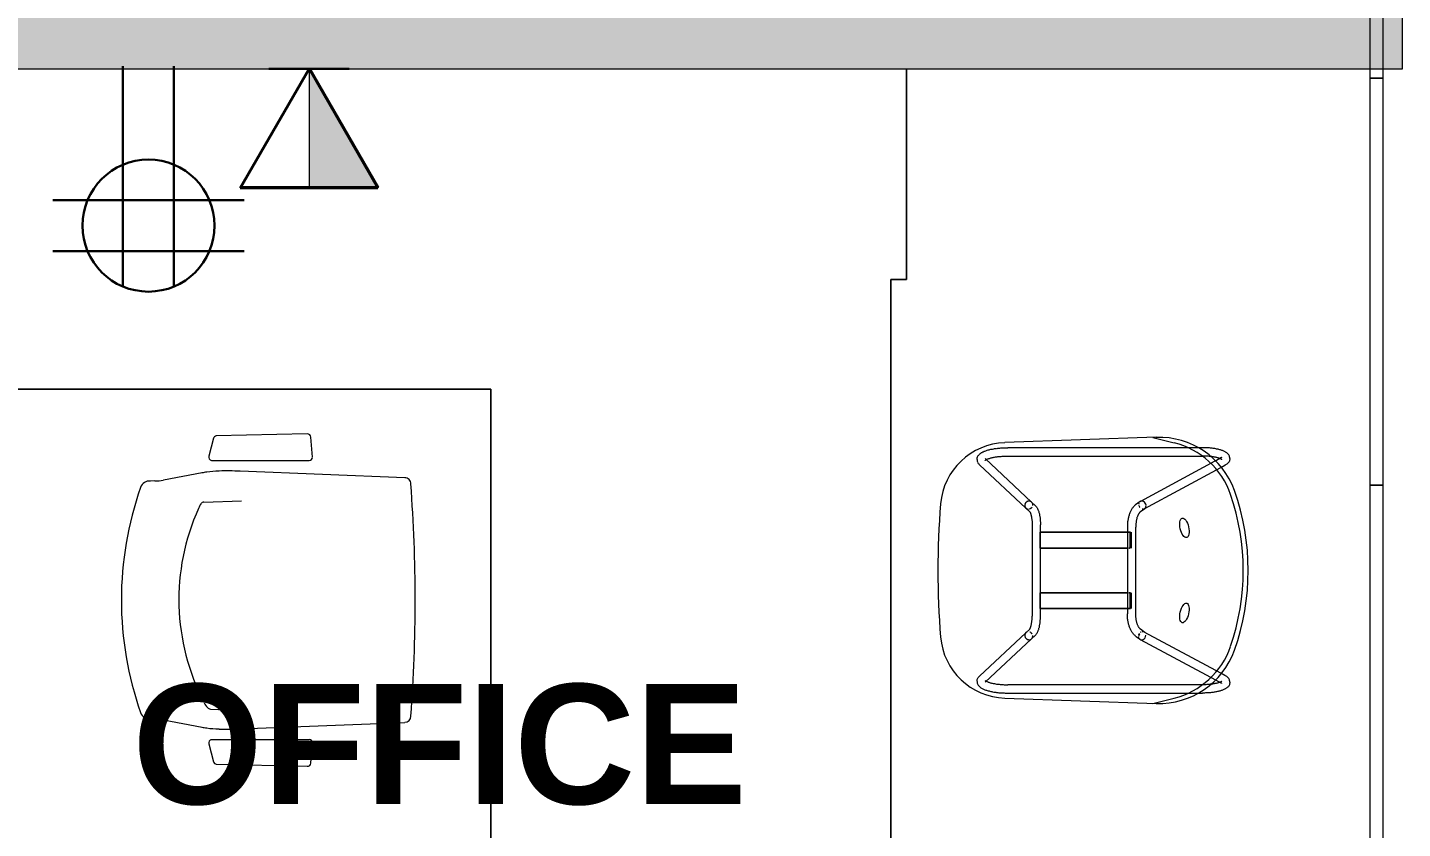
# Model space of a CAD drawing. Header units: inches. Extents: x -326 to 986, y -79 to 1436.
# Drawn here: x -186.5 to -83.4, y 766.7 to 826.8 of the extents above; entities that cross this region are included whole.
import ezdxf

# ---------------------------------------------------------------- set-up
doc = ezdxf.new("R2010")
doc.units = ezdxf.units.IN
doc.header["$MEASUREMENT"] = 0
for name, color, linetype, lineweight in [('A-ANNO-NOTE', 131, 'Continuous', 13), ('A-AREA-IDEN', 2, 'Continuous', 9), ('A-GLAZ-CURT', 52, 'Continuous', 9), ('A-WALL', 113, 'Continuous', 13), ('A-WALL-PATT', 111, 'Continuous', 13), ('I-FURN', 30, 'Continuous', 9)]:
    doc.layers.add(name, color=color, linetype=linetype, lineweight=lineweight)
doc.styles.add('Swis721 Lt BT_B', font='', dxfattribs={"height": 9})
doc.styles.get('Swis721 Lt BT_B').set_extended_font_data('Swis721 Lt BT', bold=True)

# ---------------------------------------------------------------- blocks, each defined once
blk = doc.blocks.new('System Panel - Glazed - Offset-8644230-Level XX  POWER _ SIGNAL NEW')
at = {"layer": 'A-GLAZ-CURT', "lineweight": 13}
for p, q in [((20.85, 1.75), (-20.85, 1.75)), ((-20.85, 1.75), (-20.85, 0.75)), ((20.85, 0.75), (20.85, 1.75)), ((-20.85, 0.75), (20.85, 0.75))]:
    blk.add_line(p, q, dxfattribs=at)
blk = doc.blocks.new('System Panel - Glazed - Offset-8642973-Level XX  POWER _ SIGNAL NEW')
at = {"layer": 'A-GLAZ-CURT', "lineweight": 13}
for p, q in [((15.25, 1.75), (-15.25, 1.75)), ((-15.25, 1.75), (-15.25, 0.75)), ((15.25, 0.75), (15.25, 1.75)), ((-15.25, 0.75), (15.25, 0.75))]:
    blk.add_line(p, q, dxfattribs=at)
blk = doc.blocks.new('System Panel - Glazed - Offset-8642974-Level XX  POWER _ SIGNAL NEW')
at = {"layer": 'A-GLAZ-CURT', "lineweight": 13}
for p, q in [((3.125, 1.75), (-3.125, 1.75)), ((-3.125, 1.75), (-3.125, 0.75)), ((3.125, 0.75), (3.125, 1.75)), ((-3.125, 0.75), (3.125, 0.75))]:
    blk.add_line(p, q, dxfattribs=at)
blk = doc.blocks.new('Furniture 3 - Furniture 2-8662316-Level XX  POWER _ SIGNAL NEW')
at = {"layer": 'I-FURN'}
for p, q in [((-120.54, 807.88), (-120.54, 823.67)), ((-120.54, 823.67), (-120.54, 807.88)), ((-121.72, 750.73), (-121.72, 807.88)), ((-121.72, 807.88), (-120.54, 807.88)), ((-120.54, 807.88), (-121.72, 807.88)), ((-121.72, 807.88), (-121.72, 750.73)), ((-223.72, 799.66), (-151.72, 799.66)), ((-151.72, 799.66), (-223.72, 799.66)), ((-151.72, 799.66), (-151.72, 750.73)), ((-151.72, 750.73), (-151.72, 799.66))]:
    blk.add_line(p, q, dxfattribs=at)
blk = doc.blocks.new('Haworth_Chair_Very-Perforated Conference - Arms-7919528-Level XX  POWER _ SIGNAL NEW')
at = {"layer": 'I-FURN'}
for p, q in [((-8.92, 9.82), (-8.93, 9.49)), ((8.93, 9.49), (8.92, 9.82)), ((-8.99, 8.85), (-9.54, 5.95)), ((9.54, 5.95), (8.99, 8.85)), ((-10.78, 5.45), (-12.13, 5.09)), ((-10.47, -2.08), (-10.47, 5.24)), ((-8.18, 5.32), (-8.28, 2.93)), ((7.35, 5.81), (7.45, 3)), ((10.47, 5.24), (10.47, -2.08)), ((12.13, 5.09), (10.78, 5.45)), ((-12.31, 4.88), (-12.46, -1.93)), ((12.46, -1.93), (12.31, 4.88)), ((-9.66, 3.1), (-9.17, -9.25)), ((9.17, -9.25), (9.66, 3.1)), ((-12.22, -2.2), (-10.7, -2.33)), ((10.7, -2.33), (12.22, -2.2))]:
    blk.add_line(p, q, dxfattribs=at)
for centre, radius, start, end in [((0, -13.38), 25.38, 70.5697, 109.4303), ((-8.2, 9.88), 0.726, 109.4303, 184.7942), ((8.2, 9.88), 0.726, 355.2058, 70.5697), ((-12.59, 9.53), 3.66, 349.3577, 359.4408), ((12.59, 9.53), 3.66, 180.5592, 190.6423), ((0.03, -8.86), 16.55, 65.5881, 117.6868), ((6.23, 4.53), 1.8, 56.5647, 69.3688), ((-10.72, 5.2), 0.251, 7.6853, 104.9851), ((-1.67, 4.48), 8, 171.9368, 178.604), ((-1.67, 4.48), 8, 169.3577, 171.9368), ((-7.9, 5.31), 0.279, 123.4733, 177.7139), ((-7.07, 4.46), 1.47, 115.5511, 132.4138), ((7.07, 5.79), 0.28, 3.4353, 56.5647), ((1.67, 4.48), 8, 8.0632, 10.6423), ((1.67, 4.48), 8, 1.396, 8.0632), ((10.72, 5.2), 0.251, 75.0149, 172.3147), ((-12.06, 4.84), 0.253, 104.9851, 170.6413), ((14.88, 4.07), 24.56, 178.604, 182.266), ((-14.88, 4.07), 24.56, 357.734, 1.396), ((12.06, 4.84), 0.253, 9.3587, 75.0149), ((-12.2, -1.95), 0.26, 176.7236, 265.2764), ((12.2, -1.95), 0.26, 274.7236, 3.2764), ((-10.72, -2.08), 0.254, 274.8786, 0.0165), ((10.72, -2.08), 0.254, 179.9835, 265.1214), ((-8.7, -9.25), 0.465, 180, 270), ((8.7, -9.25), 0.465, 269.8585, 0), ((0, 107.25), 117.28, 265.7439, 274.2561)]:
    blk.add_arc(centre, radius, start, end, dxfattribs=at)
blk = doc.blocks.new('HighTower_Eyes_Guest - HighTower_Eyes_Guest-V54-Level XX  POWER _ SIGNAL NEW')
at = {"layer": 'I-FURN'}
for p, q in [((-8.43, 8.96), (-8.2, 8.54)), ((-8.3, 9.03), (-8.3, 9.03)), ((-8.18, 8.49), (-5.18, 2.92)), ((-7.71, 8.96), (-7.88, 9.26)), ((-4.63, 3.21), (-7.71, 8.96)), ((7.71, 8.96), (4.62, 3.2)), ((5.17, 2.9), (8.2, 8.54)), ((7.88, 9.26), (7.71, 8.96)), ((8.2, 8.54), (8.43, 8.96)), ((8.3, 9.03), (8.3, 9.03)), ((-9.2, 7.57), (-9.2, 7.23)), ((-9.2, 7.23), (-9.2, -7.02)), ((-8.57, -7.02), (-8.57, 7.57)), ((8.57, 7.57), (8.57, -7.02)), ((9.2, 7.23), (9.2, 7.57)), ((9.2, -7.02), (9.2, 7.19)), ((-9.97, 3.84), (-9.57, 5.45)), ((9.97, 3.84), (9.57, 5.45)), ((-9.98, 4.11), (-9.58, -7.25)), ((-4.41, 2.93), (-4.65, 3.26)), ((4.65, 3.26), (4.41, 2.93)), ((9.58, -7.25), (9.98, 4.11)), ((-5.16, 2.9), (-4.92, 2.56)), ((3.25, 2.57), (-3.25, 2.57)), ((-2.86, 2.22), (-1.68, 2.22)), ((-2.86, 2.1), (-2.86, 2.17)), ((-2.86, 2.17), (-2.86, 2.12)), ((-2.86, 2.12), (-1.68, 2.12)), ((-2.86, 2.04), (-2.86, 2.1)), ((-2.86, 2.1), (-2.86, 2.04)), ((-1.68, 2.16), (-1.68, 2.1)), ((-1.68, 2.04), (-1.68, 2.09)), ((-1.68, 2.09), (-1.68, 2.04)), ((1.68, 2.22), (2.86, 2.22)), ((1.68, 2.12), (1.68, 2.18)), ((1.68, 2.18), (1.68, 2.12)), ((1.68, 2.12), (2.86, 2.12)), ((1.68, 2.05), (1.68, 2.1)), ((1.68, 2.1), (1.68, 2.05)), ((2.86, 2.12), (2.86, 2.18)), ((2.86, 2.18), (2.86, 2.11)), ((2.86, 2.04), (2.86, 2.1)), ((2.86, 2.1), (2.86, 2.04)), ((4.92, 2.56), (5.16, 2.9)), ((-3.25, 1.94), (3.25, 1.94)), ((-2.86, 1.99), (-2.86, 2.03)), ((-2.86, 2.03), (-2.86, 1.99)), ((-2.86, 1.76), (-2.86, 1.96)), ((-2.86, 1.94), (-2.86, 0.38)), ((-2.86, 1.43), (-2.86, 1.76)), ((-2.86, -3.21), (-2.86, 1.43)), ((-1.68, 1.96), (-1.68, 1.76)), ((-1.68, 0.38), (-1.68, 1.94)), ((-1.68, 1.76), (-1.68, 1.43)), ((-1.68, 1.43), (-1.68, -3.21)), ((1.68, 1.76), (1.68, 1.96)), ((1.68, 1.95), (1.68, 0.38)), ((1.68, 1.43), (1.68, 1.76)), ((1.68, -3.21), (1.68, 1.43)), ((2.86, 1.99), (2.86, 2.04)), ((2.86, 2.04), (2.86, 1.99)), ((2.86, 1.96), (2.86, 1.76)), ((2.86, 0.38), (2.86, 1.94)), ((2.86, 1.76), (2.86, 1.43)), ((2.86, 1.43), (2.86, -3.21)), ((-2.86, 0.38), (-2.86, -0.75)), ((-1.68, -0.75), (-1.68, 0.38)), ((1.68, 0.38), (1.68, -0.75)), ((2.86, -0.75), (2.86, 0.38)), ((-2.86, -0.75), (-2.86, -1.82)), ((-1.68, -1.82), (-1.68, -0.75)), ((1.68, -0.75), (1.68, -1.82)), ((2.86, -1.82), (2.86, -0.75)), ((-2.86, -1.82), (-2.86, -3.07)), ((-1.68, -3.07), (-1.68, -1.82)), ((1.68, -1.82), (1.68, -3.07)), ((2.86, -3.07), (2.86, -1.82)), ((-2.86, -3.07), (-2.86, -4.58)), ((-1.68, -4.58), (-1.68, -3.07)), ((1.68, -3.07), (1.68, -4.58)), ((2.86, -4.58), (2.86, -3.07)), ((-2.86, -3.53), (-2.86, -3.21)), ((-2.86, -4.6), (-2.86, -3.53)), ((-1.68, -3.21), (-1.68, -3.53)), ((-1.68, -3.53), (-1.68, -4.6)), ((1.68, -3.53), (1.68, -3.21)), ((1.68, -4.6), (1.68, -3.53)), ((2.86, -3.21), (2.86, -3.53)), ((2.86, -3.53), (2.86, -4.6)), ((-4.85, -4.95), (-5.13, -5.25)), ((-2.86, -4.58), (-3.42, -4.58)), ((-2.86, -4.58), (-2.86, -4.59)), ((-2.86, -4.6), (-2.86, -4.58)), ((-2.86, -4.59), (-2.86, -4.61)), ((-1.68, -4.6), (-2.86, -4.6)), ((-2.86, -4.61), (-1.68, -4.61)), ((1.68, -4.58), (-1.68, -4.58)), ((-1.68, -4.59), (-1.68, -4.58)), ((-1.68, -4.58), (-1.68, -4.6)), ((-1.68, -4.61), (-1.68, -4.59)), ((1.68, -4.59), (1.68, -4.58)), ((1.68, -4.58), (1.68, -4.6)), ((1.68, -4.61), (1.68, -4.59)), ((1.68, -4.6), (2.86, -4.6)), ((2.86, -4.61), (1.68, -4.61)), ((3.42, -4.58), (2.86, -4.58)), ((2.86, -4.58), (2.86, -4.59)), ((2.86, -4.6), (2.86, -4.58)), ((2.86, -4.59), (2.86, -4.61)), ((5.13, -5.25), (4.85, -4.95)), ((-5.12, -5.24), (-8.38, -8.72)), ((-7.92, -9.15), (-4.67, -5.67)), ((-4.67, -5.67), (-4.4, -5.38)), ((-3.42, -5.2), (3.42, -5.2)), ((4.4, -5.38), (4.67, -5.67)), ((4.67, -5.67), (7.92, -9.15)), ((8.38, -8.72), (5.12, -5.24)), ((-8.25, -8.73), (-8.25, -8.72)), ((8.25, -8.73), (8.25, -8.72)), ((8.26, -8.71), (8.27, -8.7))]:
    blk.add_line(p, q, dxfattribs=at)
at = {"layer": 'I-FURN', "flags": 128}
for points in [[(-8.39, 9.63), (-8.45, 9.62), (-8.51, 9.61), (-8.57, 9.59), (-8.62, 9.57), (-8.67, 9.54), (-8.71, 9.5), (-8.75, 9.47), (-8.78, 9.43), (-8.81, 9.39), (-8.84, 9.35), (-8.87, 9.31), (-8.89, 9.27), (-8.91, 9.22), (-8.94, 9.18), (-8.96, 9.13), (-8.98, 9.08), (-9, 9.03), (-9.01, 8.98), (-9.03, 8.92), (-9.05, 8.87), (-9.06, 8.81), (-9.08, 8.75), (-9.09, 8.69), (-9.1, 8.63), (-9.11, 8.57), (-9.13, 8.5), (-9.14, 8.44), (-9.15, 8.37), (-9.16, 8.3), (-9.16, 8.24), (-9.17, 8.17), (-9.18, 8.09), (-9.18, 8.02), (-9.19, 7.95), (-9.19, 7.88), (-9.19, 7.81), (-9.2, 7.73), (-9.2, 7.66), (-9.2, 7.59), (-9.2, 7.57)], [(-8.39, 9.63), (-8.32, 9.62), (-8.26, 9.61), (-8.21, 9.59), (-8.15, 9.57), (-8.11, 9.54), (-8.06, 9.5), (-8.03, 9.47), (-7.99, 9.43), (-7.96, 9.39), (-7.93, 9.35), (-7.91, 9.31), (-7.88, 9.27), (-7.88, 9.26)], [(8.39, 9.63), (8.32, 9.62), (8.26, 9.61), (8.21, 9.59), (8.15, 9.57), (8.11, 9.54), (8.06, 9.5), (8.03, 9.47), (7.99, 9.43), (7.96, 9.39), (7.93, 9.35), (7.91, 9.31), (7.88, 9.27), (7.88, 9.26)], [(8.39, 9.63), (8.45, 9.62), (8.51, 9.61), (8.57, 9.59), (8.62, 9.57), (8.67, 9.54), (8.71, 9.5), (8.75, 9.47), (8.78, 9.43), (8.81, 9.39), (8.84, 9.35), (8.87, 9.31), (8.89, 9.27), (8.91, 9.22), (8.94, 9.18), (8.96, 9.13), (8.98, 9.08), (9, 9.03), (9.01, 8.98), (9.03, 8.92), (9.05, 8.87), (9.06, 8.81), (9.08, 8.75), (9.09, 8.69), (9.1, 8.63), (9.11, 8.57), (9.13, 8.5), (9.14, 8.44), (9.15, 8.37), (9.16, 8.3), (9.16, 8.24), (9.17, 8.17), (9.18, 8.09), (9.18, 8.02), (9.19, 7.95), (9.19, 7.88), (9.19, 7.81), (9.2, 7.73), (9.2, 7.66), (9.2, 7.59), (9.2, 7.57)], [(-8.38, 8.88), (-8.4, 8.85), (-8.41, 8.81), (-8.42, 8.78), (-8.43, 8.74), (-8.45, 8.69), (-8.46, 8.65), (-8.47, 8.6), (-8.48, 8.55), (-8.49, 8.5), (-8.5, 8.44), (-8.51, 8.39), (-8.52, 8.33), (-8.53, 8.27), (-8.54, 8.21)], [(-8.47, 9.03), (-8.47, 9.03), (-8.46, 9.02), (-8.46, 9.01), (-8.45, 9), (-8.44, 8.98), (-8.43, 8.96)], [(-8.32, 9.01), (-8.32, 9), (-8.34, 8.98), (-8.35, 8.96), (-8.36, 8.94), (-8.37, 8.91), (-8.38, 8.88)], [(-8.3, 9.03), (-8.31, 9.02), (-8.32, 9.01)], [(8.3, 9.03), (8.31, 9.02), (8.32, 9.01)], [(8.32, 9.01), (8.32, 9), (8.34, 8.98), (8.35, 8.96), (8.36, 8.94), (8.37, 8.91), (8.38, 8.88)], [(8.38, 8.88), (8.4, 8.85), (8.41, 8.81), (8.42, 8.78), (8.43, 8.74), (8.45, 8.69), (8.46, 8.65), (8.47, 8.6), (8.48, 8.55), (8.49, 8.5), (8.5, 8.44), (8.51, 8.39), (8.52, 8.33), (8.53, 8.27), (8.54, 8.21)], [(8.47, 9.03), (8.47, 9.03), (8.46, 9.02), (8.46, 9.01), (8.45, 9), (8.44, 8.98), (8.43, 8.96)], [(-8.54, 8.2), (-8.54, 8.15), (-8.55, 8.09), (-8.56, 8.03), (-8.56, 7.96), (-8.56, 7.9), (-8.57, 7.83), (-8.57, 7.77), (-8.57, 7.7)], [(-8.57, 7.7), (-8.57, 7.64), (-8.57, 7.57), (-8.57, 7.57)], [(8.54, 8.2), (8.54, 8.15), (8.55, 8.09), (8.56, 8.03), (8.56, 7.96), (8.56, 7.9)], [(8.56, 7.9), (8.57, 7.83), (8.57, 7.77), (8.57, 7.7), (8.57, 7.64), (8.57, 7.57), (8.57, 7.57)], [(-4.92, 2.56), (-4.89, 2.52), (-4.86, 2.48), (-4.82, 2.44), (-4.78, 2.41), (-4.74, 2.37), (-4.7, 2.34), (-4.66, 2.31), (-4.61, 2.28), (-4.56, 2.25), (-4.52, 2.22), (-4.47, 2.2), (-4.41, 2.17), (-4.36, 2.15), (-4.31, 2.12), (-4.25, 2.1), (-4.19, 2.08), (-4.14, 2.07), (-4.08, 2.05), (-4.02, 2.03), (-3.96, 2.02), (-3.9, 2.01), (-3.83, 1.99), (-3.77, 1.98), (-3.71, 1.97), (-3.64, 1.96), (-3.58, 1.96), (-3.51, 1.95), (-3.45, 1.95), (-3.38, 1.94), (-3.32, 1.94), (-3.25, 1.94)], [(-4.41, 2.93), (-4.4, 2.91), (-4.39, 2.9), (-4.38, 2.89), (-4.36, 2.87), (-4.34, 2.85), (-4.32, 2.84), (-4.3, 2.82), (-4.28, 2.8), (-4.25, 2.79), (-4.22, 2.77), (-4.19, 2.75), (-4.15, 2.74), (-4.12, 2.72), (-4.08, 2.71), (-4.04, 2.69), (-4, 2.68), (-3.96, 2.66), (-3.91, 2.65), (-3.87, 2.64), (-3.82, 2.63), (-3.77, 2.62), (-3.72, 2.61), (-3.67, 2.6), (-3.62, 2.59), (-3.57, 2.59), (-3.52, 2.58), (-3.46, 2.58), (-3.41, 2.57), (-3.36, 2.57), (-3.3, 2.57), (-3.25, 2.57)], [(4.41, 2.93), (4.4, 2.91), (4.39, 2.9), (4.38, 2.89), (4.36, 2.87), (4.34, 2.85), (4.32, 2.84), (4.3, 2.82), (4.28, 2.8), (4.25, 2.79), (4.22, 2.77), (4.19, 2.75), (4.15, 2.74), (4.12, 2.72), (4.08, 2.71), (4.04, 2.69), (4, 2.68), (3.96, 2.66), (3.91, 2.65), (3.87, 2.64), (3.82, 2.63), (3.77, 2.62), (3.72, 2.61), (3.67, 2.6), (3.62, 2.59), (3.57, 2.59), (3.52, 2.58), (3.46, 2.58), (3.41, 2.57), (3.36, 2.57), (3.3, 2.57), (3.25, 2.57)], [(4.92, 2.56), (4.89, 2.52), (4.86, 2.48), (4.82, 2.44), (4.78, 2.41), (4.74, 2.37), (4.7, 2.34), (4.66, 2.31), (4.61, 2.28), (4.56, 2.25), (4.52, 2.22), (4.47, 2.2), (4.41, 2.17), (4.36, 2.15), (4.31, 2.12), (4.25, 2.1), (4.19, 2.08), (4.14, 2.07), (4.08, 2.05), (4.02, 2.03), (3.96, 2.02), (3.9, 2.01), (3.83, 1.99), (3.77, 1.98), (3.71, 1.97), (3.64, 1.96), (3.58, 1.96), (3.51, 1.95), (3.45, 1.95), (3.38, 1.94), (3.32, 1.94), (3.25, 1.94)], [(-4.85, -4.95), (-4.82, -4.92), (-4.79, -4.89), (-4.76, -4.87), (-4.72, -4.85), (-4.69, -4.83), (-4.65, -4.81), (-4.62, -4.79), (-4.58, -4.77), (-4.54, -4.75), (-4.5, -4.74), (-4.46, -4.73), (-4.42, -4.71), (-4.38, -4.7), (-4.34, -4.69), (-4.29, -4.67), (-4.25, -4.66), (-4.2, -4.65), (-4.16, -4.64), (-4.11, -4.64), (-4.06, -4.63), (-4.01, -4.62), (-3.96, -4.61), (-3.91, -4.61), (-3.86, -4.6), (-3.81, -4.6), (-3.76, -4.59), (-3.7, -4.59), (-3.65, -4.58), (-3.6, -4.58), (-3.54, -4.58), (-3.49, -4.58), (-3.44, -4.58), (-3.42, -4.58)], [(4.85, -4.95), (4.82, -4.92), (4.79, -4.89), (4.76, -4.87), (4.72, -4.85), (4.69, -4.83), (4.65, -4.81), (4.62, -4.79), (4.58, -4.77), (4.54, -4.75), (4.5, -4.74), (4.46, -4.73), (4.42, -4.71), (4.38, -4.7), (4.34, -4.69), (4.29, -4.67), (4.25, -4.66), (4.2, -4.65), (4.16, -4.64), (4.11, -4.64), (4.06, -4.63), (4.01, -4.62), (3.96, -4.61), (3.91, -4.61), (3.86, -4.6), (3.81, -4.6), (3.76, -4.59), (3.7, -4.59), (3.65, -4.58), (3.6, -4.58), (3.54, -4.58), (3.49, -4.58), (3.44, -4.58), (3.42, -4.58)], [(-4.4, -5.38), (-4.4, -5.38), (-4.39, -5.38), (-4.38, -5.37), (-4.37, -5.37), (-4.36, -5.36), (-4.35, -5.35), (-4.33, -5.34), (-4.31, -5.33), (-4.29, -5.33), (-4.26, -5.32), (-4.24, -5.31), (-4.21, -5.3), (-4.18, -5.29), (-4.15, -5.28), (-4.11, -5.27), (-4.08, -5.27), (-4.04, -5.26), (-4, -5.25), (-3.97, -5.24), (-3.93, -5.24), (-3.88, -5.23), (-3.84, -5.23), (-3.8, -5.22), (-3.76, -5.22), (-3.71, -5.21), (-3.67, -5.21), (-3.62, -5.21), (-3.58, -5.21), (-3.53, -5.2), (-3.49, -5.2), (-3.44, -5.2), (-3.42, -5.2)], [(4.4, -5.38), (4.4, -5.38), (4.39, -5.38), (4.38, -5.37), (4.37, -5.37), (4.36, -5.36), (4.35, -5.35), (4.33, -5.34), (4.31, -5.33), (4.29, -5.33), (4.26, -5.32), (4.24, -5.31), (4.21, -5.3), (4.18, -5.29), (4.15, -5.28), (4.11, -5.27), (4.08, -5.27), (4.04, -5.26), (4, -5.25), (3.97, -5.24), (3.93, -5.24), (3.88, -5.23), (3.84, -5.23), (3.8, -5.22), (3.76, -5.22), (3.71, -5.21), (3.67, -5.21), (3.62, -5.21), (3.58, -5.21), (3.53, -5.2), (3.49, -5.2), (3.44, -5.2), (3.42, -5.2)], [(-9.19, -7.46), (-9.19, -7.38), (-9.19, -7.29), (-9.2, -7.21), (-9.2, -7.13), (-9.2, -7.04), (-9.2, -7.02)], [(-8.53, -7.8), (-8.53, -7.74), (-8.54, -7.67), (-8.55, -7.6), (-8.55, -7.53), (-8.56, -7.45), (-8.56, -7.38), (-8.57, -7.3), (-8.57, -7.23), (-8.57, -7.15), (-8.57, -7.08), (-8.57, -7.02)], [(8.53, -7.8), (8.53, -7.74), (8.54, -7.67), (8.55, -7.6), (8.55, -7.53), (8.56, -7.45), (8.56, -7.38), (8.57, -7.3), (8.57, -7.23), (8.57, -7.15), (8.57, -7.08), (8.57, -7.02)], [(9.19, -7.46), (9.19, -7.38), (9.19, -7.29), (9.2, -7.21), (9.2, -7.13), (9.2, -7.04), (9.2, -7.02)], [(-9.17, -7.68), (-9.17, -7.62), (-9.18, -7.54), (-9.19, -7.46)], [(-9.15, -7.83), (-9.16, -7.78), (-9.17, -7.7)], [(-8.32, -9.33), (-8.38, -9.33), (-8.45, -9.31), (-8.51, -9.29), (-8.56, -9.27), (-8.61, -9.24), (-8.65, -9.2), (-8.69, -9.16), (-8.73, -9.12), (-8.77, -9.08), (-8.8, -9.04), (-8.83, -8.99), (-8.85, -8.94), (-8.88, -8.9), (-8.9, -8.84), (-8.93, -8.79), (-8.95, -8.74), (-8.97, -8.68), (-8.99, -8.62), (-9.01, -8.56), (-9.03, -8.5), (-9.04, -8.43), (-9.06, -8.37), (-9.08, -8.3), (-9.09, -8.23), (-9.1, -8.16), (-9.12, -8.08), (-9.13, -8.01), (-9.14, -7.93), (-9.15, -7.86)], [(-8.3, -8.66), (-8.31, -8.63), (-8.33, -8.6), (-8.34, -8.57), (-8.36, -8.53), (-8.37, -8.49), (-8.39, -8.45), (-8.4, -8.4), (-8.42, -8.35), (-8.43, -8.3), (-8.45, -8.25), (-8.46, -8.19), (-8.47, -8.13), (-8.48, -8.07), (-8.49, -8.01), (-8.51, -7.95), (-8.52, -7.88), (-8.52, -7.81)], [(8.3, -8.66), (8.31, -8.63), (8.33, -8.6), (8.34, -8.57), (8.36, -8.53), (8.37, -8.49), (8.39, -8.45), (8.4, -8.4), (8.42, -8.35), (8.43, -8.3), (8.45, -8.25), (8.46, -8.19), (8.47, -8.13), (8.48, -8.07), (8.49, -8.01), (8.51, -7.95), (8.52, -7.88), (8.52, -7.81)], [(8.9, -8.84), (8.93, -8.79), (8.95, -8.74), (8.97, -8.68), (8.99, -8.62), (9.01, -8.56), (9.03, -8.5), (9.04, -8.43), (9.06, -8.37), (9.08, -8.3), (9.09, -8.23), (9.1, -8.16), (9.12, -8.08), (9.13, -8.01), (9.14, -7.93), (9.15, -7.86), (9.16, -7.78), (9.17, -7.7)], [(9.17, -7.68), (9.17, -7.62), (9.18, -7.54), (9.19, -7.46)], [(-8.38, -8.73), (-8.38, -8.72), (-8.38, -8.72)], [(-8.32, -9.33), (-8.25, -9.33), (-8.19, -9.31), (-8.13, -9.29), (-8.08, -9.27)], [(-8.26, -8.71), (-8.27, -8.7), (-8.29, -8.68), (-8.3, -8.66)], [(-8.25, -8.72), (-8.25, -8.72), (-8.26, -8.71)], [(-8.07, -9.27), (-8.02, -9.24), (-7.98, -9.2), (-7.94, -9.16), (-7.92, -9.15)], [(8.31, -9.33), (8.25, -9.33), (8.19, -9.31), (8.13, -9.29), (8.07, -9.27), (8.02, -9.24), (7.98, -9.2), (7.94, -9.16), (7.92, -9.15)], [(8.25, -8.72), (8.25, -8.72), (8.26, -8.71)], [(8.27, -8.7), (8.29, -8.68), (8.3, -8.66)], [(8.32, -9.33), (8.38, -9.33), (8.45, -9.31), (8.51, -9.29), (8.56, -9.27), (8.61, -9.24), (8.65, -9.2), (8.69, -9.16), (8.73, -9.12), (8.77, -9.08), (8.8, -9.04), (8.83, -8.99), (8.85, -8.94), (8.88, -8.9), (8.9, -8.85)], [(8.38, -8.73), (8.38, -8.72), (8.38, -8.72)]]:
    blk.add_lwpolyline(points, dxfattribs=at)
at = {"layer": 'I-FURN'}
for centre, radius, start, end in [((0, -6.94), 17.94, 70.5275, 109.4725), ((0, -6.94), 17.94, 70.5275, 109.4725), ((0, -6.94), 17.57, 71.1082, 108.8918), ((-3.98, 4.32), 6, 109.4725, 182), ((-3.75, 4), 6, 108.8918, 166), ((3.75, 4), 6, 14, 71.1082), ((3.98, 4.32), 6, 358, 70.5275), ((-4.58, -7.08), 5, 182, 265.3163), ((4.58, -7.08), 5, 274.6837, 358), ((0, 48.87), 61.14, 265.3163, 274.6837)]:
    blk.add_arc(centre, radius, start, end, dxfattribs=at)
for centre, major_axis in [((-3.19, 6.22), (0.731, 0.169)), ((3.19, 6.22), (-0.731, 0.169))]:
    blk.add_ellipse(centre, major_axis=major_axis, ratio=0.429347, dxfattribs=at)
for centre, major_axis, ratio, start_param, end_param in [((-4.9, 3.07), (0.275, 0.148), 0.846149, 1.107926, 3.361235), ((-4.91, 3.08), (0.255, 0.181), 0.826969, 2.348734, 2.610534), ((-4.9, 3.07), (0.275, 0.148), 0.846149, 0.834036, 1.005041), ((-4.9, 3.07), (0.275, 0.148), 0.846149, 0.550687, 0.743241), ((-4.9, 3.07), (0.275, 0.148), 0.846149, 0.245101, 0.481442), ((-4.9, 3.07), (0.275, 0.148), 0.846149, 0, 0.219642), ((-4.91, 3.08), (0.255, 0.181), 0.826969, 6.042005, 6.283185), ((-4.9, 3.07), (0.275, 0.148), 0.846149, 6.241028, 6.283185), ((-4.9, 3.07), (0.275, 0.148), 0.846149, 6.055057, 6.234538), ((-4.91, 3.08), (0.255, 0.181), 0.826969, 5.50754, 5.687096), ((4.9, 3.05), (-0.275, 0.148), 0.846149, 0.345403, 0.565756), ((4.9, 3.05), (-0.275, 0.148), 0.846149, 0.042157, 0.217142), ((4.91, 3.08), (-0.255, 0.181), 0.826969, 0, 0.24118), ((4.9, 3.05), (-0.275, 0.148), 0.846149, 6.063543, 6.283185), ((4.9, 3.05), (-0.275, 0.148), 0.846149, 0, 0.042157), ((4.9, 3.05), (-0.275, 0.148), 0.846149, 2.707661, 5.278145), ((4.91, 3.08), (-0.255, 0.181), 0.826969, 3.769872, 3.934451), ((-4.91, 3.08), (0.255, 0.181), 0.826969, 2.610534, 2.872333), ((-4.91, 3.08), (0.255, 0.181), 0.826969, 3.134132, 3.141593), ((-4.91, 3.08), (0.255, 0.181), 0.826969, 3.670142, 3.899693), ((-4.91, 3.08), (0.255, 0.181), 0.826969, 4.18133, 4.342747), ((-4.91, 3.08), (0.255, 0.181), 0.826969, 4.507518, 4.704929), ((-4.9, 3.07), (0.275, 0.148), 0.846149, 4.670232, 4.932031), ((4.9, 3.05), (-0.275, 0.148), 0.846149, 0.827555, 1.089355), ((4.9, 3.05), (-0.275, 0.148), 0.846149, 1.354803, 1.853974), ((4.91, 3.08), (-0.255, 0.181), 0.826969, 1.606635, 1.840056), ((4.91, 3.08), (-0.255, 0.181), 0.826969, 1.940439, 2.101855), ((4.9, 3.05), (-0.275, 0.148), 0.846149, 2.218705, 2.398351), ((4.91, 3.08), (-0.255, 0.181), 0.826969, 2.887254, 3.141593), ((4.91, 3.08), (-0.255, 0.181), 0.826969, 3.141593, 3.149053), ((4.91, 3.08), (-0.255, 0.181), 0.826969, 3.478649, 3.672652), ((-4.9, -5.45), (-0.228, 0.213), 0.916448, 5.56365, 5.74036), ((-4.9, -5.45), (-0.228, 0.213), 0.916448, 5.320724, 5.50751), ((4.9, -5.45), (0.228, 0.213), 0.916448, 0.777465, 0.963998), ((4.9, -5.45), (0.228, 0.213), 0.916448, 0.513876, 0.700969), ((-4.9, -5.46), (-0.227, 0.214), 0.915808, 0.509455, 0.712684), ((-4.9, -5.45), (-0.228, 0.213), 0.916448, 0.533321, 0.702853), ((-4.9, -5.46), (-0.227, 0.214), 0.915808, 0.784647, 0.974484), ((-4.9, -5.45), (-0.228, 0.213), 0.916448, 0.009723, 0.444268), ((-4.9, -5.46), (-0.227, 0.214), 0.915808, 0.242642, 0.450885), ((-4.9, -5.45), (-0.228, 0.213), 0.916448, 0.795121, 0.965985), ((-4.9, -5.46), (-0.227, 0.214), 0.915808, 1.050468, 1.236283), ((-4.9, -5.45), (-0.228, 0.213), 0.916448, 1.05692, 1.229009), ((-4.9, -5.46), (-0.227, 0.214), 0.915808, 0, 0.189085), ((-4.9, -5.46), (-0.227, 0.214), 0.915808, 1.315063, 2.021681), ((-4.9, -5.46), (-0.227, 0.214), 0.915808, 6.210471, 6.283185), ((-4.9, -5.45), (-0.228, 0.213), 0.916448, 0, 0.009723), ((-4.9, -5.46), (-0.227, 0.214), 0.915808, 5.948672, 6.135181), ((-4.9, -5.45), (-0.228, 0.213), 0.916448, 1.580519, 1.75543), ((-4.9, -5.45), (-0.228, 0.213), 0.916448, 1.842318, 2.019215), ((-4.9, -5.45), (-0.228, 0.213), 0.916448, 2.104118, 2.283912), ((-4.9, -5.46), (-0.227, 0.214), 0.915808, 2.105874, 2.283481), ((-4.9, -5.46), (-0.227, 0.214), 0.915808, 2.369337, 2.807079), ((-4.9, -5.45), (-0.228, 0.213), 0.916448, 2.365917, 2.550664), ((-4.9, -5.45), (-0.228, 0.213), 0.916448, 2.627717, 2.823607), ((-4.9, -5.45), (-0.228, 0.213), 0.916448, 4.198513, 4.953354), ((-4.9, -5.45), (-0.228, 0.213), 0.916448, 2.889516, 3.413115), ((-4.9, -5.46), (-0.227, 0.214), 0.915808, 4.146457, 4.639675), ((-4.9, -5.46), (-0.227, 0.214), 0.915808, 3.068879, 3.141593), ((-4.9, -5.46), (-0.227, 0.214), 0.915808, 3.141593, 3.330678), ((-4.9, -5.45), (-0.228, 0.213), 0.916448, 3.44224, 3.65847), ((-4.9, -5.45), (-0.228, 0.213), 0.916448, 3.715896, 3.900759), ((4.9, -5.45), (0.228, 0.213), 0.916448, 1.822873, 2.084672), ((4.9, -5.45), (0.228, 0.213), 0.916448, 2.870071, 3.393669), ((4.9, -5.46), (0.227, 0.214), 0.915808, 1.708067, 1.90531), ((4.9, -5.46), (0.227, 0.214), 0.915808, 2.952507, 3.214307), ((4.9, -5.45), (0.228, 0.213), 0.916448, 1.333117, 1.822873), ((4.9, -5.46), (0.227, 0.214), 0.915808, 1.381711, 1.64351), ((4.9, -5.45), (0.228, 0.213), 0.916448, 3.444857, 3.655469), ((4.9, -5.46), (0.227, 0.214), 0.915808, 3.476106, 3.64927), ((4.9, -5.45), (0.228, 0.213), 0.916448, 3.721868, 3.917268), ((4.9, -5.46), (0.227, 0.214), 0.915808, 3.737905, 3.91334), ((4.9, -5.45), (0.228, 0.213), 0.916448, 3.990302, 4.179068), ((4.9, -5.46), (0.227, 0.214), 0.915808, 3.999705, 4.176851), ((4.9, -5.45), (0.228, 0.213), 0.916448, 4.255966, 4.440867), ((4.9, -5.46), (0.227, 0.214), 0.915808, 0.433971, 0.596313), ((4.9, -5.46), (0.227, 0.214), 0.915808, 4.261504, 4.44028), ((4.9, -5.45), (0.228, 0.213), 0.916448, 4.52041, 4.702666), ((4.9, -5.46), (0.227, 0.214), 0.915808, 0, 0.072714), ((4.9, -5.46), (0.227, 0.214), 0.915808, 4.785103, 4.967793), ((4.9, -5.45), (0.228, 0.213), 0.916448, 6.273463, 6.283185), ((4.9, -5.45), (0.228, 0.213), 0.916448, 5.831055, 6.273463), ((4.9, -5.46), (0.227, 0.214), 0.915808, 6.0941, 6.283185), ((4.9, -5.46), (0.227, 0.214), 0.915808, 5.046902, 5.232443), ((4.9, -5.45), (0.228, 0.213), 0.916448, 5.047749, 5.226265), ((4.9, -5.46), (0.227, 0.214), 0.915808, 5.832301, 6.038333), ((4.9, -5.46), (0.227, 0.214), 0.915808, 5.570501, 5.771722), ((4.9, -5.45), (0.228, 0.213), 0.916448, 5.567762, 5.749864), ((4.9, -5.45), (0.228, 0.213), 0.916448, 5.304591, 5.488065), ((4.9, -5.46), (0.227, 0.214), 0.915808, 5.308702, 5.498326)]:
    blk.add_ellipse(centre, major_axis=major_axis, ratio=ratio, start_param=start_param, end_param=end_param, dxfattribs=at)

msp = doc.modelspace()

# ---------------------------------------------------------------- hatches: boundary and pattern name
at = {"layer": 'A-ANNO-NOTE', "lineweight": 9}
msp.add_hatch(color=256, dxfattribs=at).paths.add_polyline_path([(-165.31, 814.81), (-160.16, 814.81), (-165.31, 823.74)], flags=0)
at = {"layer": 'A-WALL-PATT', "lineweight": 9}
msp.add_hatch(color=7, dxfattribs=at).paths.add_polyline_path([(-114.68, 823.67), (-83.36, 823.67), (-83.36, 828.3), (-224.61, 828.3), (-224.61, 823.67), (-120.54, 823.67)], flags=0)

# ---------------------------------------------------------------- linework, layer by layer
at = {"layer": 'A-ANNO-NOTE', "lineweight": 30}
for p, q in [((-179.31, 823.88), (-179.31, 807.35)), ((-175.48, 823.88), (-175.48, 807.35)), ((-165.35, 823.67), (-170.51, 814.74)), ((-165.31, 823.74), (-170.47, 814.81)), ((-162.35, 823.67), (-168.35, 823.67)), ((-165.35, 823.67), (-160.2, 814.74)), ((-165.31, 823.74), (-160.16, 814.81)), ((-170.51, 814.74), (-160.2, 814.74)), ((-170.47, 814.81), (-160.16, 814.81)), ((-184.57, 813.83), (-170.22, 813.83)), ((-184.57, 810), (-170.22, 810))]:
    msp.add_line(p, q, dxfattribs=at)
at = {"layer": 'A-ANNO-NOTE', "lineweight": 9}
for p, q in [((-165.31, 814.81), (-165.31, 823.74)), ((-165.31, 823.74), (-160.16, 814.81)), ((-160.16, 814.81), (-165.31, 814.81))]:
    msp.add_line(p, q, dxfattribs=at)
at = {"layer": 'A-ANNO-NOTE', "lineweight": 30}
msp.add_circle((-177.39, 811.92), 4.95, dxfattribs=at)
at = {"layer": 'A-WALL', "color": 8, "lineweight": 20}
for p, q in [((-83.36, 823.67), (-83.36, 828.3)), ((-224.61, 823.67), (-83.36, 823.67))]:
    msp.add_line(p, q, dxfattribs=at)

# ---------------------------------------------------------------- block references
at = {"layer": 'A-GLAZ-CURT', "rotation": 269.9999999999999}
for name, p in [('System Panel - Glazed - Offset-8642974-Level XX  POWER _ SIGNAL NEW', (-86.55, 826.1)), ('System Panel - Glazed - Offset-8642973-Level XX  POWER _ SIGNAL NEW', (-86.55, 807.72)), ('System Panel - Glazed - Offset-8644230-Level XX  POWER _ SIGNAL NEW', (-86.55, 771.62))]:
    msp.add_blockref(name, p, dxfattribs=at)
at = {"layer": 'I-FURN'}
msp.add_blockref('Furniture 3 - Furniture 2-8662316-Level XX  POWER _ SIGNAL NEW', (0, 0), dxfattribs=at)
for name, p, rotation in [('Haworth_Chair_Very-Perforated Conference - Arms-7919528-Level XX  POWER _ SIGNAL NEW', (-167.42, 783.85), 89.99999999999955), ('HighTower_Eyes_Guest - HighTower_Eyes_Guest-V54-Level XX  POWER _ SIGNAL NEW', (-105.93, 786.07), 269.9999999999999)]:
    msp.add_blockref(name, p, dxfattribs=dict(at, rotation=rotation))

# ---------------------------------------------------------------- texts
at = {"layer": 'A-AREA-IDEN', "insert": (-178.6, 777.55), "char_height": 9, "width": 54.843, "attachment_point": 1, "style": 'Swis721 Lt BT_B'}
msp.add_mtext('OFFICE', dxfattribs=at)

doc.saveas('drawing.dxf')
